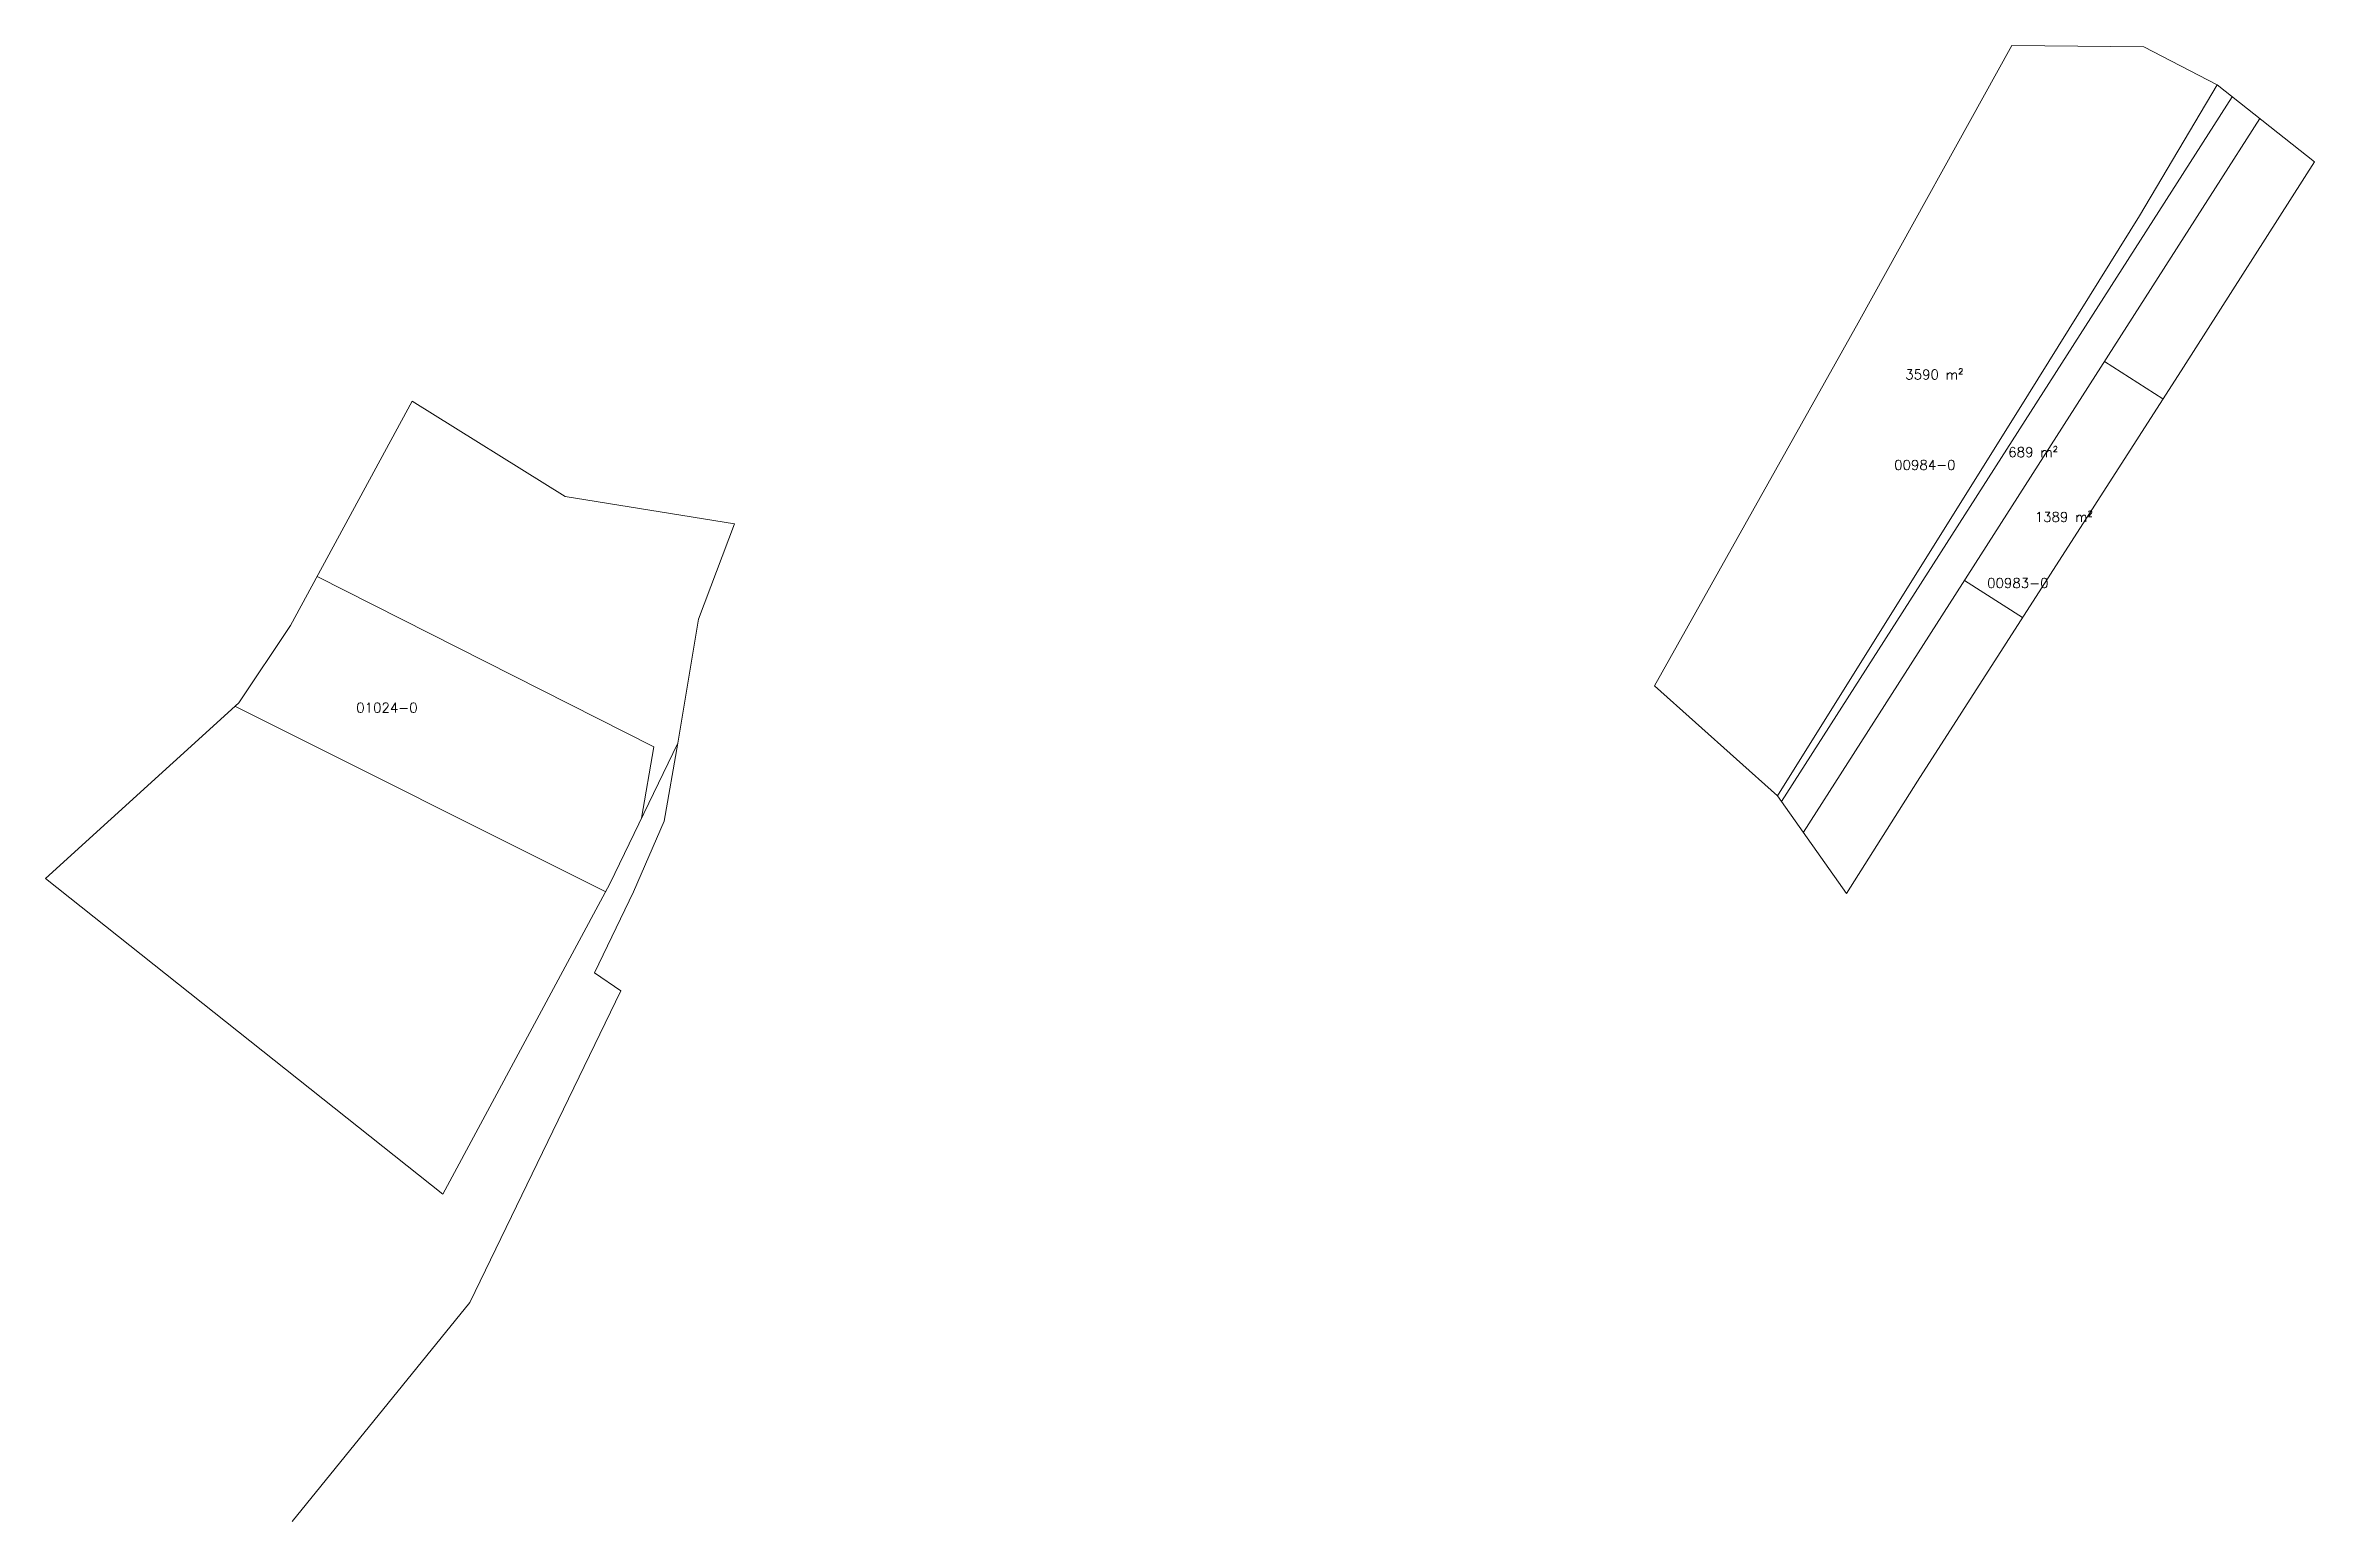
# Model space of a CAD drawing. Header units: metres. Extents: x 7514305 to 7515651, y 4686379 to 4686759.
# Drawn here: x 7515303.7 to 7515650.8, y 4686533.5 to 4686759.3 of the extents above.
import ezdxf

# ---------------------------------------------------------------- set-up
doc = ezdxf.new("R2010")
doc.units = ezdxf.units.M
for name, color, linetype, lineweight in [('Ndarjet', 1, 'Continuous', 0), ('Nr Parceles Baze', 7, 'Continuous', 0), ('Parcela Baze', 7, 'Continuous', 0), ('ParcReNet_12', 4, 'Continuous', 0), ('sip', 1, 'Continuous', 0)]:
    doc.layers.add(name, color=color, linetype=linetype, lineweight=lineweight)
doc.styles.get("Standard").update_dxf_attribs({"font": 'simplex.shx'})

msp = doc.modelspace()

# ---------------------------------------------------------------- linework, layer by layer
at = {"layer": 'Ndarjet', "flags": 128}
for points in [[(7515638.22, 4686751.45), (7515569.27, 4686643.66)], [(7515642.44, 4686748.12), (7515572.61, 4686638.94)], [(7515627.62, 4686705.23), (7515618.67, 4686710.95)], [(7515345.27, 4686678.05), (7515396.79, 4686652), (7515394.9, 4686641.07)], [(7515606.15, 4686671.78), (7515597.25, 4686677.47)], [(7515389.43, 4686629.85), (7515332.71, 4686658.2)]]:
    msp.add_lwpolyline(points, dxfattribs=at)
at = {"layer": 'Parcela Baze', "flags": 128}
for points in [[(7515624.02, 4686733.24), (7515635.92, 4686753.26), (7515624.68, 4686759.09), (7515604.51, 4686759.3), (7515580.98, 4686716.84), (7515549.86, 4686661.31), (7515568.67, 4686644.52), (7515607.06, 4686705.97)], [(7515650.81, 4686741.51), (7515635.92, 4686753.26), (7515624.02, 4686733.24), (7515607.06, 4686705.97), (7515568.67, 4686644.52), (7515579.22, 4686629.58), (7515590.09, 4686646.75), (7515630.74, 4686710.09)], [(7515403.64, 4686671.54), (7515409.14, 4686686.12), (7515383.23, 4686690.32), (7515359.83, 4686704.87), (7515341.19, 4686670.54), (7515333.33, 4686658.75), (7515303.72, 4686631.88), (7515364.5, 4686583.56), (7515390.07, 4686631.03), (7515400.44, 4686652.57)]]:
    msp.add_lwpolyline(points, close=True, dxfattribs=at)
at = {"layer": 'Parcela Baze'}
for points in [[(7515580.98, 4686716.84), (7515604.51, 4686759.3)], [(7515604.51, 4686759.3), (7515624.68, 4686759.09)], [(7515624.68, 4686759.09), (7515635.92, 4686753.26)], [(7515624.02, 4686733.24), (7515635.92, 4686753.26)], [(7515635.92, 4686753.26), (7515650.81, 4686741.51)], [(7515630.74, 4686710.09), (7515650.81, 4686741.51)], [(7515607.06, 4686705.97), (7515624.02, 4686733.24)], [(7515549.86, 4686661.31), (7515580.98, 4686716.84)], [(7515590.09, 4686646.75), (7515630.74, 4686710.09)], [(7515568.67, 4686644.52), (7515607.06, 4686705.97)], [(7515549.86, 4686661.31), (7515568.67, 4686644.52)], [(7515568.67, 4686644.52), (7515579.22, 4686629.58)], [(7515579.22, 4686629.58), (7515590.09, 4686646.75)]]:
    msp.add_lwpolyline(points, dxfattribs=at)
at = {"layer": 'Parcela Baze', "flags": 128}
for points in [[(7515400.44, 4686652.57), (7515398.38, 4686640.64)], [(7515398.38, 4686640.64), (7515393.68, 4686629.83)], [(7515393.68, 4686629.83), (7515387.71, 4686617.46)], [(7515387.71, 4686617.46), (7515391.74, 4686614.66)], [(7515391.74, 4686614.66), (7515379.75, 4686589.94)], [(7515379.75, 4686589.94), (7515368.63, 4686567.02)], [(7515368.63, 4686567.02), (7515341.46, 4686533.49)]]:
    msp.add_lwpolyline(points, dxfattribs=at)
at = {"layer": 'ParcReNet_12', "flags": 128}
msp.add_lwpolyline([(7515568.67, 4686644.52), (7515579.22, 4686629.58), (7515590.09, 4686646.75), (7515630.74, 4686710.09), (7515650.81, 4686741.51), (7515635.92, 4686753.26), (7515624.68, 4686759.09), (7515604.51, 4686759.3), (7515580.98, 4686716.84), (7515549.86, 4686661.31)], close=True, dxfattribs=at)

# ---------------------------------------------------------------- texts
at = {"layer": 'Nr Parceles Baze'}
for s, p in [('00984-0', (7515586.5, 4686694.37)), ('00983-0', (7515600.72, 4686676.3)), ('01024-0', (7515351.27, 4686657.24))]:
    msp.add_text(s, height=1.5, dxfattribs=at).set_placement(p)
at = {"layer": 'sip'}
for s, p in [('3590 m²', (7515588.2, 4686708.2)), ('689 m²', (7515603.95, 4686696.32)), ('1389 m²', (7515608, 4686686.42))]:
    msp.add_text(s, height=1.5, dxfattribs=at).set_placement(p)

doc.saveas('drawing.dxf')
